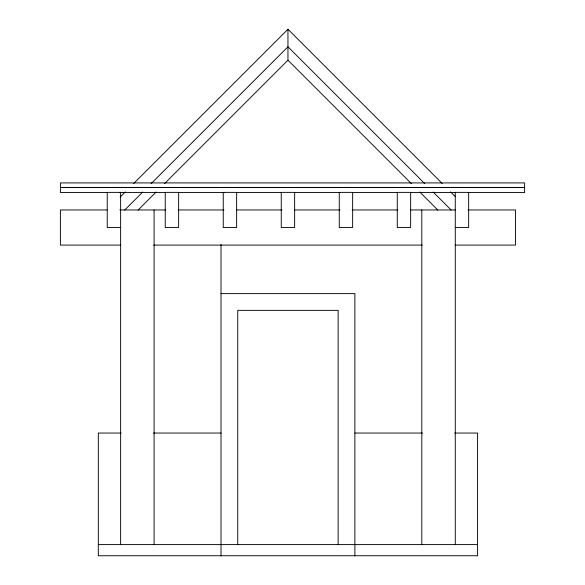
<?xml version="1.0" encoding="UTF-8"?>
<svg xmlns="http://www.w3.org/2000/svg" width="585" height="585" viewBox="0 0 585 585"><rect width="100%" height="100%" fill="white"/><g stroke="black" fill="none" stroke-linecap="round" stroke-linejoin="round"><path stroke-width="0.88" d="M120.152 197.05L125.314 191.887M133.702 183.493L287.952 29.25L442.194 183.493M124.671 210.095L142.74 192.026M151.127 183.639L287.952 46.822L424.768 183.639M138.075 210.081L156.158 191.99M164.56 183.595L287.952 60.204L287.952 29.25M60.394 187.427L524.606 187.427M60.394 187.558L524.606 187.558M106.996 192.545L60.394 192.545L60.394 182.915L524.606 182.915L524.606 192.545L467.949 192.545M119.793 192.545L165.482 192.545M178.271 192.545L223.967 192.545M236.757 192.545L281.531 192.545M294.328 192.545L340.017 192.545M352.813 192.545L397.588 192.545M410.377 192.545L455.159 192.545M107.004 209.956L60.394 209.956L60.394 245.093L120.707 245.093M119.793 209.956L165.489 209.956M178.22 209.956L223.975 209.956M236.501 209.956L282.029 209.956M294.343 209.956L340.039 209.956M352.148 209.956L397.676 209.956M410.407 209.956L455.269 209.956M467.985 209.956L515.502 209.956L515.502 245.093L455.188 245.093M120.627 227.521L107.245 227.521L107.245 192.385L120.627 192.385L120.627 544.598M455.269 227.521L468.651 227.521L468.651 192.385L455.269 192.385L455.269 544.598M153.606 245.093L422.29 245.093M221.02 293.619L354.876 293.619L354.876 555.75M121.168 433.046L98.317 433.046L98.317 555.75L477.579 555.75L477.579 433.046L454.728 433.046M153.482 433.046L221.02 433.046M354.876 433.046L422.414 433.046M98.317 544.598L477.579 544.598M450.582 191.887L455.101 196.399M433.156 192.026L451.232 210.095M287.952 60.204L411.343 183.595M419.737 191.99L437.829 210.081M421.807 209.956L421.807 544.598M338.145 544.598L338.145 310.35L237.751 310.35L237.751 544.598M221.02 244.508L221.02 555.75M154.096 209.956L154.096 544.598M178.63 192.385L165.248 192.385L165.248 227.521L178.63 227.521L178.63 192.385M236.64 192.385L223.251 192.385L223.251 227.521L236.64 227.521L236.64 192.385M294.643 192.385L281.253 192.385L281.253 227.521L294.643 227.521L294.643 192.385M352.645 192.385L339.263 192.385L339.263 227.521L352.645 227.521L352.645 192.385M410.648 192.385L397.266 192.385L397.266 227.521L410.648 227.521L410.648 192.385"/></g></svg>
